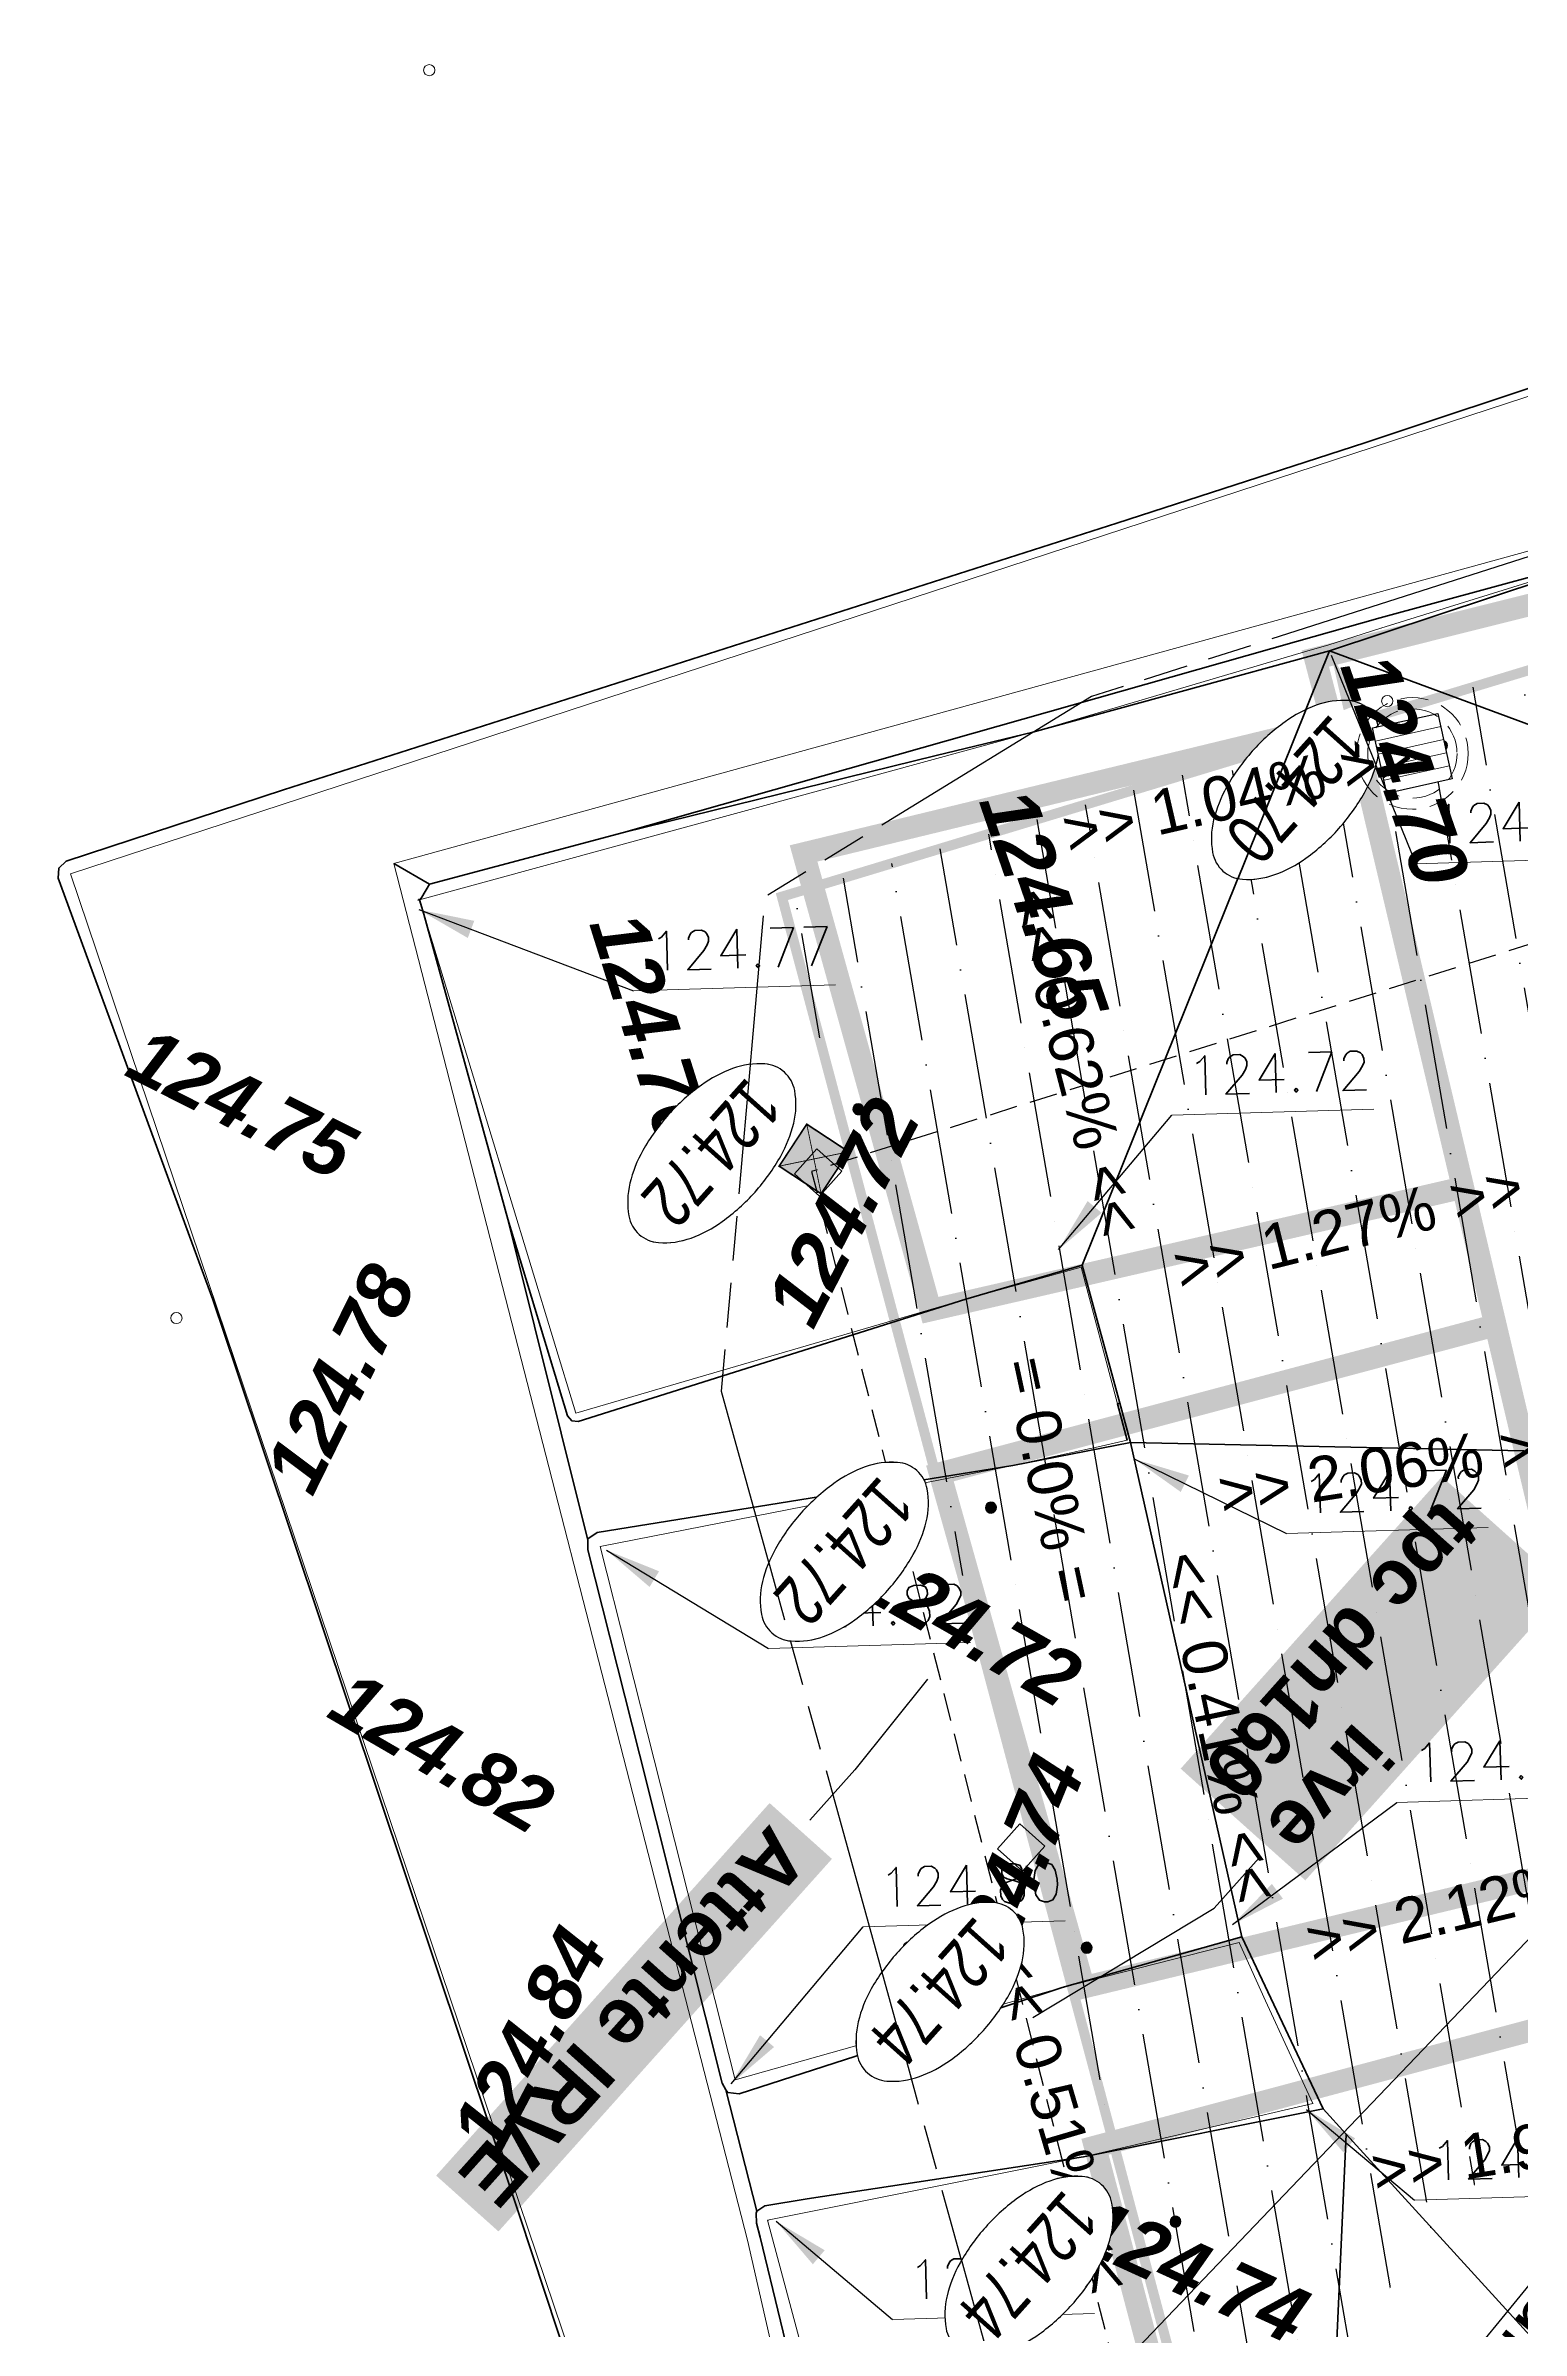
# Model space of a CAD drawing. Header units: metres. Extents: x -2858 to 512, y -1995 to 1252.
# Drawn here: x -1187.02 to -1173.79, y -894.02 to -873.55 of the extents above; entities that cross this region are included whole.
import ezdxf
from ezdxf import colors
from ezdxf.entities.mleader import LeaderData, LeaderLine
from ezdxf.enums import TextEntityAlignment as Align
from ezdxf.lldxf.tags import DXFTag
from ezdxf.math import Vec2, Vec3

# ---------------------------------------------------------------- set-up
doc = ezdxf.new("R2010")
doc.units = ezdxf.units.M
doc.header["$PDMODE"] = 33
doc.header["$PDSIZE"] = 0.1
for name, pattern in [('AEP-2', [3.9, 2.5, -0.2, 0.4, -0.2, 0.4, -0.2]), ('CACHE', [0.375, 0.25, -0.125]), ('Grille', [0.8, 0.4, -0.4])]:
    doc.linetypes.add(name, pattern=pattern)
for name, color, linetype in [('--ui- Rsx Humides- EP projeté', 150, 'EP proj'), ('--ui- Rsx Humides- EP texte', 5, 'Continuous'), ('--ui- Rsx Secs- CA projeté ouvrage', 7, 'CACHE'), ('04-NIV-COT', 1, 'Continuous'), ('05.2-EP-TXT', 5, 'Continuous'), ('07-AEP-RES', 94, 'AEP-2'), ('11-TEL-TXT', 6, 'Continuous')]:
    doc.layers.add(name, color=color, linetype=linetype)
for name, color, linetype, lineweight, true_color in [('03-HCH-15x30-0 à 10cm', 7, 'Continuous', 0, 0xb3ffff), ('03-HCH-15x40-10cm', 7, 'Continuous', 0, 0xb196e4), ('Surface Projet - Textes - Altitudes', 7, 'Continuous', 0, 0x333399), ('Surface PROJET VOIRIE - Cotations - Cotation Points', 7, 'Continuous', 0, 0xc02000), ('Surface PROJET VOIRIE - Entrées en terre talus', 5, 'Continuous', 0, 0x0000ff), ("Surface PROJET VOIRIE - Réseaux d'écoulement", 7, 'Ligne écoulement', 70, 0x33cccc), ('Surface PROJET VOIRIE - Surfaces projet', 7, 'Continuous', 0, 0x333399), ('Surface PROJET VOIRIE - Textes - Altitudes', 7, 'Continuous', 0, 0x333399), ('Surface PROJET VOIRIE - Textes - Pente des côtés', 7, 'Continuous', 0, 0x333399), ('TERRAIN APRES TERR BAT - Points', 7, 'Continuous', 0, 0x808000)]:
    doc.layers.add(name, color=color, linetype=linetype, lineweight=lineweight, true_color=true_color)
for name, color, linetype, lineweight in [('04-NIV-MSQ', 255, 'Continuous', 0), ('05.1-EP-RGD', 5, 'Continuous', 30), ('11-TEL-PVC28X2', 6, 'CACHE', 30)]:
    doc.layers.add(name, color=color, linetype=linetype, lineweight=lineweight)
doc.layers.add('05.2-EP-PAR', color=5, linetype='CACHE', lineweight=0, plot=False)
doc.styles.add('Altitude Surfaces projet', font='arialbi.ttf', dxfattribs={"height": 0.5})
doc.styles.add('ARIAL', font='arial.ttf')
doc.styles.add('ARIAL GRAS', font='arialbd.ttf')
doc.styles.add('Cotation', font='romans.shx')
doc.styles.add('CoteHor.3', font='arial.ttf', dxfattribs={"height": 0.0017})
doc.styles.add('Mensura_Standard', font='arial.ttf', dxfattribs={"height": 1})
doc.styles.add('Pente Surfaces projet', font='arial.ttf', dxfattribs={"height": 0.4})
doc.styles.get("Standard").update_dxf_attribs({"font": 'arial.ttf'})
tags = doc.linetypes.add('EP proj', pattern='A,0.3,-0.1,0.1,-0.1,0.3,-0.2,["EP",Standard,S=0.1,R=0,X=-0.1,Y=-0.05],-0.25', length=1.35).pattern_tags.tags
tags[14] = DXFTag(74, 10)
tags = doc.linetypes.add('Ligne écoulement', pattern='A,5,[">",Mensura_Standard,S=2,R=0,X=0,Y=-1],0', length=5).pattern_tags.tags
tags[13:14] = [DXFTag(74, 4), DXFTag(75, 0), DXFTag(340, '0'), DXFTag(46, 0.0), DXFTag(50, 0.0), DXFTag(44, 0.0), DXFTag(45, 0.0)]
doc.dimstyles.get("Standard").update_dxf_attribs({"dimtxt": 0.18, "dimasz": 0.18, "dimexe": 0.18, "dimexo": 0.0625, "dimgap": 0.09, "dimtad": 0, "dimtih": 1, "dimtoh": 1, "dimdec": 4, "dimzin": 0, "dimdsep": 46, "dimtxsty": 'Standard', "dimcen": 0.09, "dimadec": 0, "dimazin": 0, "dimtfac": 1, "dimtdec": 4, "dimtofl": 0, "dimtmove": 0, "dimatfit": 3, "dimfxl": 1, "dimtolj": 1, "dimtzin": 0, "dimarcsym": 0})

# ---------------------------------------------------------------- blocks, each defined once
blk = doc.blocks.new('NIV-HG')
h = blk.add_hatch(color=256)
edge = h.paths.add_edge_path()
edge.add_arc((0.1, -0.1), 0.0187, 180, 360)
edge.add_arc((0.1, -0.1), 0.0187, 0, 180)
blk.add_lwpolyline([(0.0812, -0.1, 1), (0.1187, -0.1, 1)], format="xyb", close=True)
at = {"layer": '04-NIV-MSQ', "flags": 128}
blk.add_lwpolyline([(0.175, -0.375), (0.1811, -0.3387), (0.1985, -0.3063), (0.2379, -0.2654), (0.2848, -0.2336), (0.3404, -0.2087), (0.3988, -0.1915), (0.4739, -0.1791), (0.55, -0.175), (0.6261, -0.1791), (0.7012, -0.1915), (0.7596, -0.2087), (0.8152, -0.2336), (0.8621, -0.2654), (0.9015, -0.3063), (0.9189, -0.3387), (0.925, -0.375), (0.9189, -0.4113), (0.9015, -0.4437), (0.8621, -0.4846), (0.8152, -0.5164), (0.7596, -0.5413), (0.7012, -0.5585), (0.6261, -0.5709), (0.55, -0.575), (0.4739, -0.5709), (0.3988, -0.5585), (0.3404, -0.5413), (0.2848, -0.5164), (0.2379, -0.4846), (0.1985, -0.4437), (0.1811, -0.4113)], close=True, dxfattribs=at)
blk.add_wipeout([(0.175, -0.375), (0.1811, -0.3387), (0.1985, -0.3063), (0.2379, -0.2654), (0.2848, -0.2336), (0.3404, -0.2087), (0.3988, -0.1915), (0.4739, -0.1791), (0.55, -0.175), (0.6261, -0.1791), (0.7012, -0.1915), (0.7596, -0.2087), (0.8152, -0.2336), (0.8621, -0.2654), (0.9015, -0.3063), (0.9189, -0.3387), (0.925, -0.375), (0.9189, -0.4113), (0.9015, -0.4437), (0.8621, -0.4846), (0.8152, -0.5164), (0.7596, -0.5413), (0.7012, -0.5585), (0.6261, -0.5709), (0.55, -0.575), (0.4739, -0.5709), (0.3988, -0.5585), (0.3404, -0.5413), (0.2848, -0.5164), (0.2379, -0.4846), (0.1985, -0.4437), (0.1811, -0.4113)]).dxf.layer = '04-NIV-MSQ'
blk.add_lwpolyline([(0.175, -0.375, 0.166601), (0.1985, -0.4437, 0.105514), (0.2848, -0.5164, 0.068239), (0.3988, -0.5585, 0.054409), (0.55, -0.575, 0.054409), (0.7012, -0.5585, 0.068239), (0.8152, -0.5164, 0.105514), (0.9015, -0.4437, 0.166601), (0.925, -0.375, 0.166601), (0.9015, -0.3063, 0.105514), (0.8152, -0.2336, 0.068239), (0.7012, -0.1915, 0.054409), (0.55, -0.175, 0.054409), (0.3988, -0.1915, 0.068239), (0.2848, -0.2336, 0.105514), (0.1985, -0.3063, 0.166601)], format="xyb", close=True)
at = {"style": 'ARIAL', "width": 0.75}
blk.add_attdef('COTE', text='', height=0.175, dxfattribs=at).set_placement((0.55, -0.375), align=Align.MIDDLE_CENTER)
blk = doc.blocks.new('EP-RAG800')
at = {"color": 255, "lineweight": 0}
blk.add_wipeout([(-0.3, 0.3), (0.3, 0.3), (0.3, -0.3), (-0.3, -0.3)], dxfattribs=at)
blk.add_lwpolyline([(-0.3, 0.3), (0.3, 0.3), (0.3, -0.3), (-0.3, -0.3)], close=True)
at = {"lineweight": 9, "flags": 128}
for points in [[(-0.18, 0.3), (-0.18, -0.3)], [(-0.06, 0.3), (-0.06, -0.3)], [(0.06, 0.3), (0.06, -0.3)], [(0.18, 0.3), (0.18, -0.3)]]:
    blk.add_lwpolyline(points, dxfattribs=at)
at = {"layer": '05.2-EP-PAR'}
for radius in [0.5, 0.4]:
    blk.add_circle((0, 0), radius, dxfattribs=at)
blk = doc.blocks.new('_None')
blk = doc.blocks.new("Chambre de tirage Contrôle d'Accès")
at = {"layer": '--ui- Rsx Secs- CA projeté ouvrage', "linetype": 'ByBlock', "ltscale": 2, "true_color": 0xffffff}
h = blk.add_hatch(color=7, dxfattribs=at)
h.dxf.hatch_style = 1
h.paths.add_polyline_path([(-0.15, 0.15), (0.15, 0.15), (0.15, -0.15), (-0.15, -0.15)])
at = {"layer": '--ui- Rsx Secs- CA projeté ouvrage', "const_width": 0.01}
blk.add_lwpolyline([(-0.15, 0.15), (0.15, 0.15), (0.15, -0.15), (-0.15, -0.15)], close=True, dxfattribs=at)
at = {"layer": '--ui- Rsx Secs- CA projeté ouvrage', "const_width": 0.005}
for points in [[(-0.15, -0.15), (0.15, 0.15)], [(-0.15, 0.15), (0.15, -0.15)]]:
    blk.add_lwpolyline(points, dxfattribs=at)
blk = doc.blocks.new('MENSURA_LEADER56', base_point=(-1129.821, -901.269))
at = {"layer": 'Surface PROJET VOIRIE - Cotations - Cotation Points'}
blk.add_line((-1129.821, -901.269), (-1128.01, -901.269), dxfattribs=at)
at = {"layer": 'Surface PROJET VOIRIE - Cotations - Cotation Points', "style": 'Cotation'}
blk.add_text('124.65', height=0.35, dxfattribs=at).set_placement((-1129.675, -900.744), align=Align.TOP_LEFT)
blk = doc.blocks.new('MENSURA_LEADER57', base_point=(-1136.863, -902.196))
at = {"layer": 'Surface PROJET VOIRIE - Cotations - Cotation Points'}
blk.add_line((-1136.863, -902.196), (-1135.052, -902.196), dxfattribs=at)
at = {"layer": 'Surface PROJET VOIRIE - Cotations - Cotation Points', "style": 'Cotation'}
blk.add_text('124.77', height=0.35, dxfattribs=at).set_placement((-1136.717, -901.671), align=Align.TOP_LEFT)
blk = doc.blocks.new('MENSURA_LEADER58', base_point=(-1132.076, -903.455))
at = {"layer": 'Surface PROJET VOIRIE - Cotations - Cotation Points'}
blk.add_line((-1132.076, -903.455), (-1130.265, -903.455), dxfattribs=at)
at = {"layer": 'Surface PROJET VOIRIE - Cotations - Cotation Points', "style": 'Cotation'}
blk.add_text('124.72', height=0.35, dxfattribs=at).set_placement((-1131.93, -902.93), align=Align.TOP_LEFT)
blk = doc.blocks.new('MENSURA_LEADER59', base_point=(-1131.161, -907.23))
at = {"layer": 'Surface PROJET VOIRIE - Cotations - Cotation Points'}
blk.add_line((-1131.161, -907.23), (-1129.351, -907.23), dxfattribs=at)
at = {"layer": 'Surface PROJET VOIRIE - Cotations - Cotation Points', "style": 'Cotation'}
blk.add_text('124.72', height=0.35, dxfattribs=at).set_placement((-1131.016, -906.705), align=Align.TOP_LEFT)
blk = doc.blocks.new('MENSURA_LEADER60', base_point=(-1135.83, -908.12))
at = {"layer": 'Surface PROJET VOIRIE - Cotations - Cotation Points'}
blk.add_line((-1135.83, -908.12), (-1134.019, -908.12), dxfattribs=at)
at = {"layer": 'Surface PROJET VOIRIE - Cotations - Cotation Points', "style": 'Cotation'}
blk.add_text('124.82', height=0.35, dxfattribs=at).set_placement((-1135.684, -907.595), align=Align.TOP_LEFT)
blk = doc.blocks.new('MENSURA_LEADER61', base_point=(-1135.059, -910.64))
at = {"layer": 'Surface PROJET VOIRIE - Cotations - Cotation Points'}
blk.add_line((-1135.059, -910.64), (-1133.248, -910.64), dxfattribs=at)
at = {"layer": 'Surface PROJET VOIRIE - Cotations - Cotation Points', "style": 'Cotation'}
blk.add_text('124.80', height=0.35, dxfattribs=at).set_placement((-1134.913, -910.115), align=Align.TOP_LEFT)
blk = doc.blocks.new('MENSURA_LEADER62', base_point=(-1130.247, -909.669))
at = {"layer": 'Surface PROJET VOIRIE - Cotations - Cotation Points'}
blk.add_line((-1130.247, -909.669), (-1128.436, -909.669), dxfattribs=at)
at = {"layer": 'Surface PROJET VOIRIE - Cotations - Cotation Points', "style": 'Cotation'}
blk.add_text('124.74', height=0.35, dxfattribs=at).set_placement((-1130.101, -909.144), align=Align.TOP_LEFT)
blk = doc.blocks.new('MENSURA_LEADER63', base_point=(-1130.195, -913.235))
at = {"layer": 'Surface PROJET VOIRIE - Cotations - Cotation Points'}
blk.add_line((-1130.195, -913.235), (-1128.384, -913.235), dxfattribs=at)
at = {"layer": 'Surface PROJET VOIRIE - Cotations - Cotation Points', "style": 'Cotation'}
blk.add_text('124.77', height=0.35, dxfattribs=at).set_placement((-1130.049, -912.71), align=Align.TOP_LEFT)
blk = doc.blocks.new('MENSURA_LEADER64', base_point=(-1134.901, -914.162))
at = {"layer": 'Surface PROJET VOIRIE - Cotations - Cotation Points'}
blk.add_line((-1134.901, -914.162), (-1133.091, -914.162), dxfattribs=at)
at = {"layer": 'Surface PROJET VOIRIE - Cotations - Cotation Points', "style": 'Cotation'}
blk.add_text('124.84', height=0.35, dxfattribs=at).set_placement((-1134.755, -913.637), align=Align.TOP_LEFT)
blk = doc.blocks.new('PENTE')
at = {"layer": 'Surface PROJET VOIRIE - Textes - Pente des côtés', "color": 24, "true_color": 0x993300, "style": 'Pente Surfaces projet'}
for s, rotation, p in [('>> 1.97% >>', 145.3762, (3028.513, -605.78)), ('>> 2.12% >>', 149.7973, (3027.453, -607.76)), ('<< 0.41% <<', 58.2537, (3028.064, -610.513)), ('>> 2.06% >>', 145.1432, (3025.32, -611.112)), ('>> 1.27% >>', 150.3407, (3024.14, -612.956)), ('<< 0.62% <<', 60.979, (3024.884, -615.713)), ('>> 1.04% >>', 149.3012, (3022.177, -616.446))]:
    blk.add_text(s, height=0.4, rotation=rotation, dxfattribs=at).set_placement(p, align=Align.MIDDLE_CENTER)
at = {"layer": 'Surface PROJET VOIRIE - Textes - Pente des côtés', "color": 96, "true_color": 0x008000, "style": 'Pente Surfaces projet'}
for s, rotation, p in [('<< 0.51% <<', 62.6999, (3031.54, -608.96)), ('= 0.0% =', 58.4416, (3027.633, -613.165))]:
    blk.add_text(s, height=0.4, rotation=rotation, dxfattribs=at).set_placement(p, align=Align.MIDDLE_CENTER)
blk = doc.blocks.new('ALTI')
at = {"layer": 'Surface PROJET VOIRIE - Textes - Altitudes', "color": 24, "true_color": 0x993300, "style": 'Altitude Surfaces projet'}
for s, rotation, p in [('124.74', 107.3375, (3558.785, -897.336)), ('124.74', 199.548, (3557.877, -899.543)), ('124.72', 102.2207, (3555.734, -902.714)), ('124.84', 194.0255, (3561.941, -901.873)), ('124.70', 61.0355, (3546.668, -904.807)), ('124.82', 101.6984, (3559.714, -905.482)), ('124.65', 60.8512, (3549.727, -906.412)), ('124.72', 194.8194, (3554.534, -904.717)), ('124.70', 59.3444, (3552.877, -908.276)), ('124.78', 195.6599, (3558.644, -907.062)), ('124.75', 105.1401, (3556.644, -910.68))]:
    blk.add_text(s, height=0.5, rotation=rotation, dxfattribs=at).set_placement(p, align=Align.MIDDLE_LEFT)
blk = doc.blocks.new('ASSAI')
at = {"layer": 'Surface PROJET VOIRIE - Entrées en terre talus', "flags": 128}
blk.add_lwpolyline([(1249.707, -343.716), (1247.91, -346.844), (1243.957, -353.786), (1243.63, -354.366), (1243.376, -354.847), (1241.74, -357.916), (1241.74, -357.916), (1241.671, -357.973), (1241.581, -357.963), (1239.805, -356.94), (1233.044, -352.969), (1231.026, -351.792), (1224.031, -347.793), (1223.702, -347.6), (1223.444, -347.441), (1222.175, -346.921)], dxfattribs=at)
for points in [[(1241.787, -343.671), (1242.819, -344.365), (1243.144, -344.585), (1243.573, -344.832), (1244.751, -345.503), (1245.786, -346.105), (1245.786, -346.105), (1245.845, -346.189), (1245.839, -346.219), (1246.464, -345.286), (1246.38, -345.265), (1246.08, -345.024), (1244.147, -343.43), (1243.109, -342.702), (1242.422, -342.217), (1242.018, -343.147), (1241.787, -343.671)], [(1239.955, -348.032), (1239.298, -347.559), (1239.104, -347.42), (1238.918, -347.703), (1238.224, -348.763), (1238.224, -348.763), (1239.126, -349.341), (1242.259, -351.197), (1242.259, -351.197), (1242.294, -351.245), (1242.285, -351.303), (1241.329, -352.877), (1242.996, -350.424), (1242.986, -350.431), (1242.886, -350.407)], [(1238.058, -354.414), (1235.675, -352.787), (1234.942, -352.282), (1232.738, -350.92), (1232.597, -350.832), (1232.167, -350.579), (1229.964, -349.261), (1232.103, -350.647), (1232.76, -351.064)]]:
    blk.add_lwpolyline(points, close=True, dxfattribs=at)
at = {"layer": "Surface PROJET VOIRIE - Réseaux d'écoulement", "flags": 128}
for points in [[(1243.425, -330.339), (1243.376, -330.423), (1243.372, -330.428), (1243.365, -330.441), (1243.564, -330.564), (1242.426, -341.812), (1242.395, -342.118)], [(1253.676, -333.032), (1253.704, -333.048), (1254.135, -335.771), (1253.883, -336.218), (1253.469, -336.97), (1252.196, -339.301), (1249.707, -343.716), (1247.91, -346.844), (1243.957, -353.786), (1243.63, -354.366), (1243.376, -354.847), (1241.74, -357.916), (1241.74, -357.916), (1241.671, -357.973), (1241.581, -357.963), (1239.805, -356.94)], [(1248.619, -336.752), (1242.426, -341.812)], [(1232.032, -339.146), (1239.098, -347.385)], [(1242.395, -342.118), (1241.731, -343.688)], [(1241.731, -343.688), (1242.395, -342.118)], [(1244.147, -343.43), (1242.395, -342.118)], [(1229.585, -343.082), (1232.624, -350.787)], [(1244.147, -343.43), (1246.08, -345.024), (1246.38, -345.265), (1246.464, -345.286), (1245.839, -346.219)], [(1243.144, -344.585), (1241.731, -343.688), (1239.098, -347.385)], [(1246.616, -345.109), (1247.494, -343.834)], [(1243.144, -344.585), (1243.573, -344.832), (1244.751, -345.503), (1245.786, -346.105)], [(1246.616, -345.109), (1246.545, -345.217), (1246.48, -345.28), (1246.464, -345.286)], [(1225.18, -346.258), (1225.18, -346.258), (1228.431, -348.306), (1229.63, -349.067), (1229.965, -349.26), (1232.624, -350.787)], [(1245.814, -346.282), (1244.113, -348.801), (1243.057, -350.366), (1242.996, -350.424), (1241.329, -352.877)], [(1245.786, -346.105), (1245.845, -346.189), (1245.839, -346.219)], [(1245.786, -346.105), (1245.786, -346.105)], [(1245.786, -346.105), (1245.786, -346.105)], [(1245.814, -346.282), (1245.839, -346.219)], [(1238.899, -347.691), (1239.098, -347.385)], [(1239.098, -347.385), (1238.899, -347.691)], [(1239.104, -347.42), (1238.918, -347.703), (1238.899, -347.691)], [(1239.955, -348.032), (1239.098, -347.385)], [(1238.899, -347.691), (1238.203, -348.768)], [(1238.203, -348.768), (1238.899, -347.691)], [(1231.026, -351.792), (1224.031, -347.793)], [(1239.955, -348.032), (1242.886, -350.407)], [(1239.126, -349.341), (1238.203, -348.768), (1232.624, -350.787)], [(1232.103, -350.647), (1229.964, -349.261), (1229.965, -349.26)], [(1239.126, -349.341), (1242.259, -351.197), (1242.294, -351.245), (1242.285, -351.303), (1241.329, -352.877)], [(1242.996, -350.424), (1242.986, -350.431), (1242.886, -350.407)], [(1232.103, -350.647), (1232.76, -351.064), (1238.058, -354.414)], [(1234.942, -352.282), (1232.624, -350.787)], [(1242.259, -351.197), (1242.259, -351.197)], [(1242.259, -351.197), (1242.259, -351.197)], [(1231.026, -351.792), (1233.044, -352.969), (1239.805, -356.94)], [(1234.942, -352.282), (1235.675, -352.787), (1238.058, -354.414)], [(1239.796, -355.259), (1241.329, -352.877)], [(1239.728, -355.384), (1239.726, -355.375), (1239.72, -355.371), (1239.695, -355.376), (1239.563, -355.402), (1238.058, -354.414)], [(1239.796, -355.259), (1239.726, -355.375)], [(1239.638, -355.763), (1239.563, -355.402)], [(1239.739, -355.382), (1239.726, -355.375)]]:
    blk.add_lwpolyline(points, dxfattribs=at)
at = {"layer": 'Surface PROJET VOIRIE - Surfaces projet', "flags": 128}
for points in [[(1239.049, -327.756), (1235.064, -333.686), (1235.542, -334.214), (1232.643, -338.26), (1232.032, -339.146), (1229.585, -343.082), (1228.054, -342.185), (1225.189, -346.245), (1229.63, -349.067), (1232.624, -350.787), (1235.69, -352.764), (1239.726, -355.375), (1242.218, -351.263), (1238.203, -348.768), (1239.098, -347.385), (1242.964, -350.304), (1245.715, -346.216), (1241.731, -343.688), (1242.395, -342.118), (1246.459, -345.16), (1250.973, -338.254)], [(1233.037, -325.081), (1228.638, -330.412), (1230.743, -332.173), (1221.001, -345.93), (1241.64, -357.86), (1254.135, -335.771)], [(1250.571, -339.727), (1246.713, -345.176), (1239.638, -355.763), (1224.768, -346.191), (1227.872, -341.735), (1229.464, -342.728), (1234.883, -334.319), (1234.547, -333.301), (1239.024, -326.936)]]:
    blk.add_lwpolyline(points, dxfattribs=at)
at = {"layer": 'TERRAIN APRES TERR BAT - Points'}
for p in [(1243.794, -345.848), (1232.616, -350.101), (1243.971, -354.498), (1234.131, -360.267)]:
    blk.add_point(p, dxfattribs=at)
at = {"layer": 'Surface PROJET VOIRIE - Cotations - Cotation Points', "rotation": 133.5650505867652}
for name, p in [('MENSURA_LEADER63', (1242.459, -340.961)), ('MENSURA_LEADER62', (1239.91, -343.456)), ('MENSURA_LEADER64', (1246.374, -343.733)), ('MENSURA_LEADER59', (1238.774, -345.8)), ('MENSURA_LEADER61', (1243.93, -346.274)), ('MENSURA_LEADER60', (1242.636, -348.57)), ('MENSURA_LEADER56', (1233.531, -348.937)), ('MENSURA_LEADER58', (1236.668, -349.064)), ('MENSURA_LEADER57', (1239.055, -353.401))]:
    blk.add_blockref(name, p, dxfattribs=at)
at = {"layer": 'Surface PROJET VOIRIE - Textes - Altitudes', "color": 24, "true_color": 0x993300, "style": 'CoteHor.3'}
for s, rotation, p in [('124.74', 105.142, (1242.394, -342.115)), ('124.74', 197.3526, (1241.728, -343.689)), ('124.84', 100.0041, (1246.458, -345.157)), ('124.84', 191.83, (1245.712, -346.217)), ('124.72', 100.0252, (1239.097, -347.381)), ('124.72', 192.624, (1238.2, -348.769)), ('124.82', 99.503, (1242.964, -350.301)), ('124.65', 58.6557, (1232.625, -350.785)), ('124.78', 193.4644, (1242.215, -351.264)), ('124.70', 57.1489, (1235.691, -352.761)), ('124.75', 102.9447, (1239.725, -355.372))]:
    blk.add_text(s, height=0.0017, rotation=rotation, dxfattribs=at).set_placement(p, align=Align.MIDDLE_LEFT)
at = {"layer": 'Surface PROJET VOIRIE - Textes - Altitudes', "color": 105, "true_color": 0x339966, "style": 'CoteHor.3'}
for s, p in [('124.80', (1242.423, -342.216)), ('124.80', (1243.11, -342.702)), ('124.79', (1242.019, -343.147)), ('124.78', (1244.147, -343.43)), ('124.79', (1241.788, -343.671)), ('124.79', (1241.788, -343.671)), ('124.78', (1242.819, -344.365)), ('124.78', (1243.144, -344.584)), ('124.77', (1243.573, -344.832)), ('124.75', (1246.081, -345.023)), ('124.75', (1246.38, -345.265)), ('124.75', (1246.464, -345.286)), ('124.76', (1244.751, -345.503)), ('124.75', (1245.786, -346.105)), ('124.75', (1245.786, -346.105)), ('124.75', (1245.839, -346.219)), ('124.75', (1245.845, -346.189)), ('124.74', (1247.911, -346.844)), ('124.74', (1239.105, -347.42)), ('124.74', (1238.919, -347.703)), ('124.74', (1239.298, -347.559)), ('124.74', (1239.956, -348.032)), ('124.74', (1238.225, -348.763)), ('124.74', (1238.225, -348.763)), ('124.73', (1239.126, -349.341)), ('124.70', (1232.168, -350.578)), ('124.73', (1242.887, -350.407)), ('124.73', (1242.986, -350.431)), ('124.73', (1242.997, -350.424)), ('124.70', (1232.103, -350.647)), ('124.70', (1232.597, -350.831)), ('124.70', (1232.739, -350.92)), ('124.70', (1232.76, -351.064)), ('124.73', (1242.259, -351.197)), ('124.73', (1242.259, -351.197)), ('124.73', (1242.285, -351.303)), ('124.73', (1242.294, -351.244)), ('124.66', (1231.027, -351.792)), ('124.69', (1234.942, -352.282)), ('124.68', (1235.675, -352.786)), ('124.65', (1233.044, -352.969)), ('124.72', (1241.329, -352.876)), ('124.72', (1243.957, -353.786)), ('124.66', (1238.059, -354.414)), ('124.71', (1243.63, -354.365)), ('124.70', (1243.377, -354.847)), ('124.62', (1239.806, -356.94)), ('124.62', (1241.581, -357.962)), ('124.62', (1241.74, -357.916)), ('124.62', (1241.74, -357.916)), ('124.62', (1241.671, -357.973))]:
    blk.add_text(s, height=0.0017, rotation=133.5651, dxfattribs=at).set_placement(p, align=Align.TOP_LEFT)
at = {"layer": 'Surface PROJET VOIRIE - Textes - Altitudes', "color": 96, "true_color": 0x008000, "style": 'CoteHor.3'}
for s, rotation, p in [('124.85', 145.474, (1246.722, -345.182)), ('124.85', 101.7378, (1239.64, -355.773)), ('124.70', 105.2378, (1241.639, -357.857))]:
    blk.add_text(s, height=0.0017, rotation=rotation, dxfattribs=at).set_placement(p, align=Align.MIDDLE_LEFT)
at = {"layer": 'Surface PROJET VOIRIE - Cotations - Cotation Points', "linetype": 'Continuous', "lineweight": 0}
for points in [[(1242.497, -342.224), (1242.459, -340.961)], [(1241.706, -343.822), (1239.91, -343.456)], [(1246.415, -345.097), (1246.374, -343.733)], [(1239.185, -347.257), (1238.774, -345.8)], [(1245.766, -346.219), (1243.93, -346.274)], [(1242.949, -350.239), (1242.636, -348.57)], [(1232.643, -350.75), (1233.531, -348.937)], [(1238.241, -349.017), (1236.668, -349.064)], [(1239.796, -355.32), (1239.055, -353.401)]]:
    blk.add_leader(points, dimstyle='Standard', override={"dimasz": 0.5}, dxfattribs=at)

msp = doc.modelspace()

# ---------------------------------------------------------------- hatches: boundary and pattern name
at = {"layer": '--ui- Rsx Humides- EP projeté', "linetype": 'Grille'}
h = msp.add_hatch(dxfattribs=at)
h.set_pattern_fill('ANSI36', color=5, scale=3.6, angle=-125.2778, style=0)
h.set_pattern_definition([(279.72224, (-2685.8629, 1374.908), (0.57652377, -0.70019754), [1.125, -0.225, 0, -0.225])])
h.paths.add_polyline_path([(-1180.42, -881.175), (-1165.589, -876.68), (-1161.799, -891.828), (-1160.391, -898.237), (-1160.475, -897.851), (-1160.125, -898.997), (-1170.133, -902.138), (-1170.678, -899.831), (-1175.17, -900.902)])

# ---------------------------------------------------------------- linework, layer by layer
at = {"layer": '--ui- Rsx Humides- EP projeté', "color": 5, "linetype": 'EP proj', "const_width": 0.09}
msp.add_lwpolyline([(-1180.42, -881.175), (-1165.589, -876.68), (-1161.799, -891.828), (-1160.391, -898.237), (-1160.475, -897.851), (-1160.125, -898.997), (-1170.133, -902.138), (-1170.678, -899.831), (-1175.17, -900.902)], close=True, dxfattribs=at)
msp.add_lwpolyline([(-1179.884, -883.634), (-1180.107, -883.434), (-1180.307, -883.658), (-1180.084, -883.858)], close=True)
at = {"layer": '03-HCH-15x30-0 à 10cm', "const_width": 0.2, "flags": 128}
msp.add_lwpolyline([(-1175.33, -879.498), (-1170.541, -899.738)], dxfattribs=at)
at = {"layer": '03-HCH-15x40-10cm', "const_width": 0.2, "flags": 128}
for points in [[(-1174.402, -883.801), (-1179.088, -884.88), (-1180.226, -880.788), (-1175.484, -879.638), (-1175.64, -879.042), (-1163.761, -876.072), (-1162.608, -880.868), (-1164.13, -881.253), (-1161.833, -891.806), (-1161.399, -891.729), (-1159.691, -898.837), (-1164.456, -900.115), (-1163.72, -900.968), (-1155.651, -899.23)], [(-1174.071, -885.027), (-1179.004, -886.342), (-1177.714, -890.945), (-1172.926, -889.79)], [(-1172.682, -891.058), (-1177.614, -892.374), (-1175.539, -900.233), (-1172.975, -899.665), (-1172.463, -901.802)]]:
    msp.add_lwpolyline(points, dxfattribs=at)

# ---------------------------------------------------------------- block references
at = {"layer": '--ui- Rsx Secs- CA projeté ouvrage', "ltscale": 15, "xscale": 1.5, "yscale": 1.5, "rotation": 326.679454167776}
msp.add_blockref("Chambre de tirage Contrôle d'Accès", (-1180.133, -883.525), dxfattribs=at)

# ---------------------------------------------------------------- next in the draw order: block references
at = {"layer": '04-NIV-COT', "xscale": 2.600000000000001, "yscale": 2.600000000000001, "zscale": 2.600000000000001, "rotation": 228.1617603435354}
msp.add_blockref('NIV-HG', (-1174.137, -879.804), dxfattribs=at).add_auto_attribs({'COTE': '124.70'})

# ---------------------------------------------------------------- next in the draw order: leaders
at = {"layer": '--ui- Rsx Humides- EP texte', "color": 5, "linetype": 'ByBlock', "ltscale": 2}
ml = msp.add_multileader_mtext('Standard', dxfattribs=at)
ml.set_content('{\\fVerdana|b0|i0|c0|p34;\\LBassin de rétention type infiltration ballast\\l hyp 20ANS\\PVolume utile =152m3 V réel:456m3 surface au sol 347m²\\PSOIT HT REMPLISSAGE 1,31ml}', color=5)
ml.set_leader_properties()
ml.build(insert=Vec2(0, 0))
ml.multileader.update_dxf_attribs({"has_text_frame": 1, "text_right_attachment_type": 6, "dogleg_length": 0.36, "arrow_head_size": 1.04})
ctx = ml.context
ctx.base_point, ctx.char_height, ctx.arrow_head_size, ctx.landing_gap_size, ctx.plane_origin, ctx.plane_x_axis, ctx.plane_y_axis = Vec3(-1179.242, -896.317), 0.48, 1.04, 0.32, Vec3(-1194.925, -921.981), Vec3(-0.634365, -0.773033), Vec3(0.773033, -0.634365)
ctx.right_attachment = 6
notes = []
notes.append((ctx, [(0, (1, 1, 0), (-1179.014, -896.039), (-0.634365, -0.773033), 0.36, [(0, [(-1171.891, -888.593)], 0, [])])]))
ctx.mtext.insert, ctx.mtext.text_direction, ctx.mtext.rotation, ctx.mtext.flow_direction = Vec3(-1179.213, -896.755), Vec3(-0.634365, -0.773033), 0.043028, 5
ctx.mtext.has_bg_fill, ctx.mtext.bg_color, ctx.mtext.bg_scale_factor, ctx.mtext.bg_transparency, ctx.mtext.use_window_bg_color = 1, -1027028792, 1.5, 0, 1
for ctx, leaders in notes:
    for number, flags, end, landing, length, lines in leaders:
        leader = LeaderData()
        leader.index, (leader.has_last_leader_line, leader.has_dogleg_vector, leader.attachment_direction) = number, flags
        leader.last_leader_point, leader.dogleg_vector, leader.dogleg_length = Vec3(end), Vec3(landing), length
        for number, points, colour, breaks in lines:
            line = LeaderLine()
            line.index, line.vertices, line.color, line.breaks = number, Vec3.list(points), colors.encode_raw_color(colour), breaks
            leader.lines.append(line)
        ctx.leaders.append(leader)

# ---------------------------------------------------------------- next in the draw order: linework, layer by layer
msp.add_lwpolyline([(-1178.065, -889.681), (-1178.289, -889.481), (-1178.489, -889.704), (-1178.265, -889.904)], close=True)

# ---------------------------------------------------------------- next in the draw order: block references
at = {"layer": '05.1-EP-RGD', "rotation": 102.490179170086}
msp.add_blockref('EP-RAG800', (-1174.77, -879.892), dxfattribs=at)

# ---------------------------------------------------------------- next in the draw order: linework, layer by layer
at = {"layer": '11-TEL-PVC28X2', "color": 255, "flags": 128}
msp.add_lwpolyline([(-1162.942, -878.195), (-1180.154, -883.637), (-1175.994, -900.056)], dxfattribs=at)

# ---------------------------------------------------------------- next in the draw order: leaders
at = {"layer": '11-TEL-TXT'}
ml = msp.add_multileader_mtext('Standard', dxfattribs=at)
ml.set_content('Attente IRVE', color=256, style='ARIAL GRAS')
ml.set_leader_properties()
ml.set_arrow_properties(name='NONE')
ml.build(insert=Vec2(0, 0))
ml.multileader.update_dxf_attribs({"arrow_head_size": 0.5, "scale": 0.125})
ctx = ml.context
ctx.base_point, ctx.scale, ctx.char_height, ctx.arrow_head_size, ctx.landing_gap_size, ctx.plane_origin, ctx.plane_x_axis, ctx.plane_y_axis = Vec3(-1180.17, -889.449), 0.125, 0.5, 0.5, 0.25, Vec3(-1175.769, -883.153), Vec3(-0.66703, -0.745031), Vec3(0.745031, -0.66703)
notes = []
notes.append((ctx, [(1, (1, 1, 0), (-1179.767, -888.998), (-0.66703, -0.745031), 0.605, [(0, [(-1179.116, -888.186)], 0, [])])]))
ctx.mtext.insert, ctx.mtext.text_direction, ctx.mtext.line_spacing_factor, ctx.mtext.flow_direction = Vec3(-1180.148, -889.805), Vec3(-0.66703, -0.745031), 0.9, 5
ctx.mtext.has_bg_fill, ctx.mtext.bg_color, ctx.mtext.bg_scale_factor, ctx.mtext.bg_transparency, ctx.mtext.use_window_bg_color = 1, -1023410125, 1.25, 0, 0
for ctx, leaders in notes:
    for number, flags, end, landing, length, lines in leaders:
        leader = LeaderData()
        leader.index, (leader.has_last_leader_line, leader.has_dogleg_vector, leader.attachment_direction) = number, flags
        leader.last_leader_point, leader.dogleg_vector, leader.dogleg_length = Vec3(end), Vec3(landing), length
        for number, points, colour, breaks in lines:
            line = LeaderLine()
            line.index, line.vertices, line.color, line.breaks = number, Vec3.list(points), colors.encode_raw_color(colour), breaks
            leader.lines.append(line)
        ctx.leaders.append(leader)

# ---------------------------------------------------------------- next in the draw order: leaders
at = {"layer": '--ui- Rsx Humides- EP texte', "linetype": 'ByBlock', "ltscale": 2}
ml = msp.add_multileader_mtext('Standard', dxfattribs=at)
ml.set_content('{\\fVerdana|b0|i0|c0|p34;\\Louvrage de survers\\Pqsurverse 42L/S grille surversant directement dans la \\Pparcelle}', color=256)
ml.set_leader_properties()
ml.build(insert=Vec2(0, 0))
ml.multileader.update_dxf_attribs({"has_text_frame": 1, "text_right_attachment_type": 6, "dogleg_length": 0.36, "arrow_head_size": 1.04})
ctx = ml.context
ctx.base_point, ctx.char_height, ctx.arrow_head_size, ctx.landing_gap_size, ctx.plane_origin, ctx.plane_x_axis, ctx.plane_y_axis = Vec3(-1165.571, -885.362), 0.48, 1.04, 0.32, Vec3(-1163.536, -899.89), Vec3(-0.634365, -0.773033), Vec3(0.773033, -0.634365)
ctx.right_attachment, ctx.text_align_type = 6, 2
notes = []
notes.append((ctx, [(1, (1, 1, 0), (-1177.734, -899.7), (0.634365, 0.773033), 0.36, [(0, [(-1175.53, -900.648)], 0, [])])]))
ctx.mtext.insert, ctx.mtext.text_direction, ctx.mtext.rotation, ctx.mtext.alignment, ctx.mtext.flow_direction = Vec3(-1176.829, -899.563), Vec3(-0.634365, -0.773033), 0.043028, 3, 5
ctx.mtext.has_bg_fill, ctx.mtext.bg_color, ctx.mtext.bg_scale_factor, ctx.mtext.bg_transparency, ctx.mtext.use_window_bg_color = 1, -1027028792, 1.5, 0, 1
for ctx, leaders in notes:
    for number, flags, end, landing, length, lines in leaders:
        leader = LeaderData()
        leader.index, (leader.has_last_leader_line, leader.has_dogleg_vector, leader.attachment_direction) = number, flags
        leader.last_leader_point, leader.dogleg_vector, leader.dogleg_length = Vec3(end), Vec3(landing), length
        for number, points, colour, breaks in lines:
            line = LeaderLine()
            line.index, line.vertices, line.color, line.breaks = number, Vec3.list(points), colors.encode_raw_color(colour), breaks
            leader.lines.append(line)
        ctx.leaders.append(leader)

# ---------------------------------------------------------------- next in the draw order: leaders
at = {"layer": '11-TEL-TXT'}
ml = msp.add_multileader_mtext('Standard', dxfattribs=at)
ml.set_content('irve\\Ptpc dn160', color=256, style='ARIAL GRAS')
ml.set_leader_properties()
ml.set_arrow_properties(name='NONE')
ml.build(insert=Vec2(0, 0))
ml.multileader.update_dxf_attribs({"arrow_head_size": 0.5, "scale": 0.125})
ctx = ml.context
ctx.base_point, ctx.scale, ctx.char_height, ctx.arrow_head_size, ctx.landing_gap_size, ctx.plane_origin, ctx.plane_x_axis, ctx.plane_y_axis = Vec3(-1173.665, -887.016), 0.125, 0.5, 0.5, 0.25, Vec3(-1168.61, -879.99), Vec3(-0.66703, -0.745031), Vec3(0.745031, -0.66703)
ctx.text_align_type = 2
notes = []
notes.append((ctx, [(0, (1, 1, 0), (-1176.547, -890.236), (0.66703, 0.745031), 0.605, [(0, [(-1178.171, -891.215)], 0, [])])]))
ctx.mtext.insert, ctx.mtext.text_direction, ctx.mtext.alignment, ctx.mtext.line_spacing_factor, ctx.mtext.flow_direction = Vec3(-1175.739, -889.811), Vec3(-0.66703, -0.745031), 3, 0.9, 5
ctx.mtext.has_bg_fill, ctx.mtext.bg_color, ctx.mtext.bg_scale_factor, ctx.mtext.bg_transparency, ctx.mtext.use_window_bg_color = 1, -1023410125, 1.25, 0, 0
for ctx, leaders in notes:
    for number, flags, end, landing, length, lines in leaders:
        leader = LeaderData()
        leader.index, (leader.has_last_leader_line, leader.has_dogleg_vector, leader.attachment_direction) = number, flags
        leader.last_leader_point, leader.dogleg_vector, leader.dogleg_length = Vec3(end), Vec3(landing), length
        for number, points, colour, breaks in lines:
            line = LeaderLine()
            line.index, line.vertices, line.color, line.breaks = number, Vec3.list(points), colors.encode_raw_color(colour), breaks
            leader.lines.append(line)
        ctx.leaders.append(leader)

# ---------------------------------------------------------------- next in the draw order: block references
at = {"layer": '05.2-EP-TXT', "rotation": 228.1617603435354}
msp.add_blockref('ASSAI', (-91.968, -194.614), dxfattribs=at)

# ---------------------------------------------------------------- next in the draw order: block references
at = {"layer": 'Surface Projet - Textes - Altitudes', "rotation": 228.1617603435354}
msp.add_blockref('ALTI', (1864.659, 1159.814), dxfattribs=at)
at = {"layer": 'Surface PROJET VOIRIE - Textes - Pente des côtés', "rotation": 223.6617603435353}
msp.add_blockref('PENTE', (1435.59, 760.299), dxfattribs=at)

# ---------------------------------------------------------------- next in the draw order: block references
at = {"layer": '04-NIV-COT', "xscale": 2.600000000000001, "yscale": 2.600000000000001, "zscale": 2.600000000000001, "rotation": 228.1617603435354}
for p, values in [((-1179.368, -883.059), {'COTE': '124.72'}), ((-1178.18, -886.628), {'COTE': '124.72'}), ((-1177.322, -890.571), {'COTE': '124.74'})]:
    msp.add_blockref('NIV-HG', p, dxfattribs=at).add_auto_attribs(values)

# ---------------------------------------------------------------- next in the draw order: block references
msp.add_blockref('NIV-HG', (-1176.526, -893.025), dxfattribs=at).add_auto_attribs({'COTE': '124.74'})

# ---------------------------------------------------------------- next in the draw order: linework, layer by layer
at = {"layer": '07-AEP-RES', "color": 4, "flags": 128}
msp.add_lwpolyline([(-1158.419, -907.471), (-1161.041, -890.685), (-1159.572, -889.187), (-1161.616, -874.249), (-1177.645, -879.383), (-1180.572, -881.178), (-1180.963, -885.604), (-1175.743, -904.501), (-1200.74, -925.802), (-1203.457, -927.962), (-1197.113, -933.866)], dxfattribs=at)

doc.saveas('drawing.dxf')
